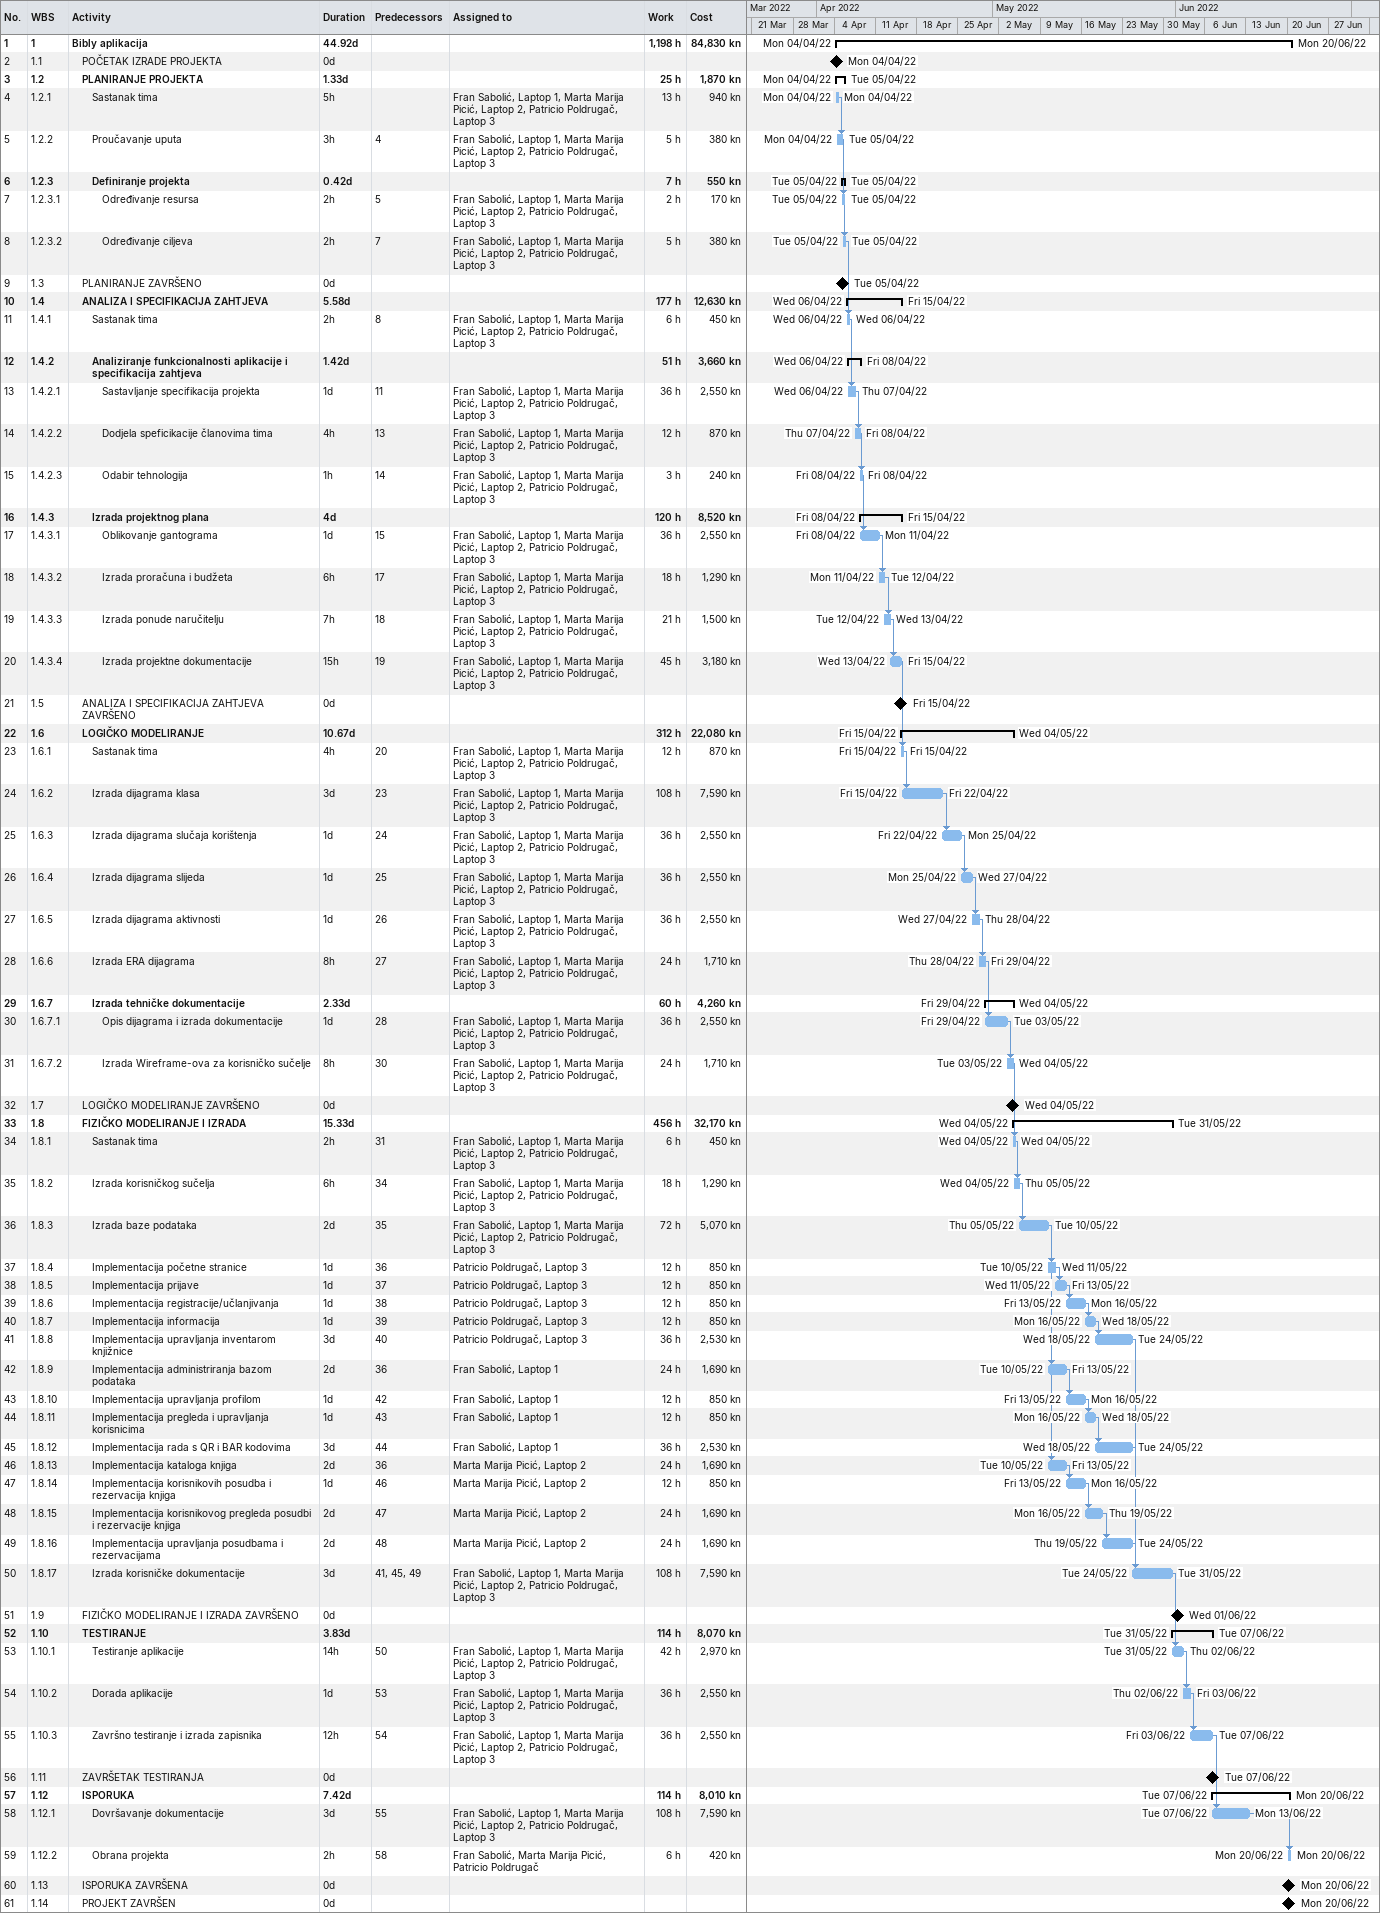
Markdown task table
| ID | WBS | Task | Duration | Start | Finish | Predecessors | Resources | Work (h) | Cost (kn) |
|---|---|---|---|---|---|---|---|---|---|
| 1 | 1 | **Bibly aplikacija** | 44.92d | 2022-04-04 | 2022-06-20 |  |  | 1198 | 84830 |
| 2 | 1.1 | POČETAK IZRADE PROJEKTA | 0d | 2022-04-04 | 2022-04-04 |  |  |  |  |
| 3 | 1.2 | **PLANIRANJE PROJEKTA** | 1.33d | 2022-04-04 | 2022-04-05 |  |  | 25 | 1870 |
| 4 | 1.2.1 | Sastanak tima | 5h | 2022-04-04 | 2022-04-04 |  | Fran Sabolić, Laptop 1, Marta Marija Picić, Laptop 2, Patricio Poldrugač, Laptop 3 | 13 | 940 |
| 5 | 1.2.2 | Proučavanje uputa | 3h | 2022-04-04 | 2022-04-05 | 4 | Fran Sabolić, Laptop 1, Marta Marija Picić, Laptop 2, Patricio Poldrugač, Laptop 3 | 5 | 380 |
| 6 | 1.2.3 | **Definiranje projekta** | 0.42d | 2022-04-05 | 2022-04-05 |  |  | 7 | 550 |
| 7 | 1.2.3.1 | Određivanje resursa | 2h | 2022-04-05 | 2022-04-05 | 5 | Fran Sabolić, Laptop 1, Marta Marija Picić, Laptop 2, Patricio Poldrugač, Laptop 3 | 2 | 170 |
| 8 | 1.2.3.2 | Određivanje ciljeva | 2h | 2022-04-05 | 2022-04-05 | 7 | Fran Sabolić, Laptop 1, Marta Marija Picić, Laptop 2, Patricio Poldrugač, Laptop 3 | 5 | 380 |
| 9 | 1.3 | PLANIRANJE ZAVRŠENO | 0d | 2022-04-05 | 2022-04-05 |  |  |  |  |
| 10 | 1.4 | **ANALIZA I SPECIFIKACIJA ZAHTJEVA** | 5.58d | 2022-04-06 | 2022-04-15 |  |  | 177 | 12630 |
| 11 | 1.4.1 | Sastanak tima | 2h | 2022-04-06 | 2022-04-06 | 8 | Fran Sabolić, Laptop 1, Marta Marija Picić, Laptop 2, Patricio Poldrugač, Laptop 3 | 6 | 450 |
| 12 | 1.4.2 | **Analiziranje funkcionalnosti aplikacije i specifikacija zahtjeva** | 1.42d | 2022-04-06 | 2022-04-08 |  |  | 51 | 3660 |
| 13 | 1.4.2.1 | Sastavljanje specifikacija projekta | 1d | 2022-04-06 | 2022-04-07 | 11 | Fran Sabolić, Laptop 1, Marta Marija Picić, Laptop 2, Patricio Poldrugač, Laptop 3 | 36 | 2550 |
| 14 | 1.4.2.2 | Dodjela speficikacije članovima tima | 4h | 2022-04-07 | 2022-04-08 | 13 | Fran Sabolić, Laptop 1, Marta Marija Picić, Laptop 2, Patricio Poldrugač, Laptop 3 | 12 | 870 |
| 15 | 1.4.2.3 | Odabir tehnologija | 1h | 2022-04-08 | 2022-04-08 | 14 | Fran Sabolić, Laptop 1, Marta Marija Picić, Laptop 2, Patricio Poldrugač, Laptop 3 | 3 | 240 |
| 16 | 1.4.3 | **Izrada projektnog plana** | 4d | 2022-04-08 | 2022-04-15 |  |  | 120 | 8520 |
| 17 | 1.4.3.1 | Oblikovanje gantograma | 1d | 2022-04-08 | 2022-04-11 | 15 | Fran Sabolić, Laptop 1, Marta Marija Picić, Laptop 2, Patricio Poldrugač, Laptop 3 | 36 | 2550 |
| 18 | 1.4.3.2 | Izrada proračuna i budžeta | 6h | 2022-04-11 | 2022-04-12 | 17 | Fran Sabolić, Laptop 1, Marta Marija Picić, Laptop 2, Patricio Poldrugač, Laptop 3 | 18 | 1290 |
| 19 | 1.4.3.3 | Izrada ponude naručitelju | 7h | 2022-04-12 | 2022-04-13 | 18 | Fran Sabolić, Laptop 1, Marta Marija Picić, Laptop 2, Patricio Poldrugač, Laptop 3 | 21 | 1500 |
| 20 | 1.4.3.4 | Izrada projektne dokumentacije | 15h | 2022-04-13 | 2022-04-15 | 19 | Fran Sabolić, Laptop 1, Marta Marija Picić, Laptop 2, Patricio Poldrugač, Laptop 3 | 45 | 3180 |
| 21 | 1.5 | ANALIZA I SPECIFIKACIJA ZAHTJEVA ZAVRŠENO | 0d | 2022-04-15 | 2022-04-15 |  |  |  |  |
| 22 | 1.6 | **LOGIČKO MODELIRANJE** | 10.67d | 2022-04-15 | 2022-05-04 |  |  | 312 | 22080 |
| 23 | 1.6.1 | Sastanak tima | 4h | 2022-04-15 | 2022-04-15 | 20 | Fran Sabolić, Laptop 1, Marta Marija Picić, Laptop 2, Patricio Poldrugač, Laptop 3 | 12 | 870 |
| 24 | 1.6.2 | Izrada dijagrama klasa | 3d | 2022-04-15 | 2022-04-22 | 23 | Fran Sabolić, Laptop 1, Marta Marija Picić, Laptop 2, Patricio Poldrugač, Laptop 3 | 108 | 7590 |
| 25 | 1.6.3 | Izrada dijagrama slučaja korištenja | 1d | 2022-04-22 | 2022-04-25 | 24 | Fran Sabolić, Laptop 1, Marta Marija Picić, Laptop 2, Patricio Poldrugač, Laptop 3 | 36 | 2550 |
| 26 | 1.6.4 | Izrada dijagrama slijeda | 1d | 2022-04-25 | 2022-04-27 | 25 | Fran Sabolić, Laptop 1, Marta Marija Picić, Laptop 2, Patricio Poldrugač, Laptop 3 | 36 | 2550 |
| 27 | 1.6.5 | Izrada dijagrama aktivnosti | 1d | 2022-04-27 | 2022-04-28 | 26 | Fran Sabolić, Laptop 1, Marta Marija Picić, Laptop 2, Patricio Poldrugač, Laptop 3 | 36 | 2550 |
| 28 | 1.6.6 | Izrada ERA dijagrama | 8h | 2022-04-28 | 2022-04-29 | 27 | Fran Sabolić, Laptop 1, Marta Marija Picić, Laptop 2, Patricio Poldrugač, Laptop 3 | 24 | 1710 |
| 29 | 1.6.7 | **Izrada tehničke dokumentacije** | 2.33d | 2022-04-29 | 2022-05-04 |  |  | 60 | 4260 |
| 30 | 1.6.7.1 | Opis dijagrama i izrada dokumentacije | 1d | 2022-04-29 | 2022-05-03 | 28 | Fran Sabolić, Laptop 1, Marta Marija Picić, Laptop 2, Patricio Poldrugač, Laptop 3 | 36 | 2550 |
| 31 | 1.6.7.2 | Izrada Wireframe-ova za korisničko sučelje | 8h | 2022-05-03 | 2022-05-04 | 30 | Fran Sabolić, Laptop 1, Marta Marija Picić, Laptop 2, Patricio Poldrugač, Laptop 3 | 24 | 1710 |
| 32 | 1.7 | LOGIČKO MODELIRANJE ZAVRŠENO | 0d | 2022-05-04 | 2022-05-04 |  |  |  |  |
| 33 | 1.8 | **FIZIČKO MODELIRANJE I IZRADA** | 15.33d | 2022-05-04 | 2022-05-31 |  |  | 456 | 32170 |
| 34 | 1.8.1 | Sastanak tima | 2h | 2022-05-04 | 2022-05-04 | 31 | Fran Sabolić, Laptop 1, Marta Marija Picić, Laptop 2, Patricio Poldrugač, Laptop 3 | 6 | 450 |
| 35 | 1.8.2 | Izrada korisničkog sučelja | 6h | 2022-05-04 | 2022-05-05 | 34 | Fran Sabolić, Laptop 1, Marta Marija Picić, Laptop 2, Patricio Poldrugač, Laptop 3 | 18 | 1290 |
| 36 | 1.8.3 | Izrada baze podataka | 2d | 2022-05-05 | 2022-05-10 | 35 | Fran Sabolić, Laptop 1, Marta Marija Picić, Laptop 2, Patricio Poldrugač, Laptop 3 | 72 | 5070 |
| 37 | 1.8.4 | Implementacija početne stranice | 1d | 2022-05-10 | 2022-05-11 | 36 | Patricio Poldrugač, Laptop 3 | 12 | 850 |
| 38 | 1.8.5 | Implementacija prijave | 1d | 2022-05-11 | 2022-05-13 | 37 | Patricio Poldrugač, Laptop 3 | 12 | 850 |
| 39 | 1.8.6 | Implementacija registracije/učlanjivanja | 1d | 2022-05-13 | 2022-05-16 | 38 | Patricio Poldrugač, Laptop 3 | 12 | 850 |
| 40 | 1.8.7 | Implementacija informacija | 1d | 2022-05-16 | 2022-05-18 | 39 | Patricio Poldrugač, Laptop 3 | 12 | 850 |
| 41 | 1.8.8 | Implementacija upravljanja inventarom knjižnice | 3d | 2022-05-18 | 2022-05-24 | 40 | Patricio Poldrugač, Laptop 3 | 36 | 2530 |
| 42 | 1.8.9 | Implementacija administriranja bazom podataka | 2d | 2022-05-10 | 2022-05-13 | 36 | Fran Sabolić, Laptop 1 | 24 | 1690 |
| 43 | 1.8.10 | Implementacija upravljanja profilom | 1d | 2022-05-13 | 2022-05-16 | 42 | Fran Sabolić, Laptop 1 | 12 | 850 |
| 44 | 1.8.11 | Implementacija pregleda i upravljanja korisnicima | 1d | 2022-05-16 | 2022-05-18 | 43 | Fran Sabolić, Laptop 1 | 12 | 850 |
| 45 | 1.8.12 | Implementacija rada s QR i BAR kodovima | 3d | 2022-05-18 | 2022-05-24 | 44 | Fran Sabolić, Laptop 1 | 36 | 2530 |
| 46 | 1.8.13 | Implementacija kataloga knjiga | 2d | 2022-05-10 | 2022-05-13 | 36 | Marta Marija Picić, Laptop 2 | 24 | 1690 |
| 47 | 1.8.14 | Implementacija korisnikovih posudba i rezervacija knjiga | 1d | 2022-05-13 | 2022-05-16 | 46 | Marta Marija Picić, Laptop 2 | 12 | 850 |
| 48 | 1.8.15 | Implementacija korisnikovog pregleda posudbi i rezervacije knjiga | 2d | 2022-05-16 | 2022-05-19 | 47 | Marta Marija Picić, Laptop 2 | 24 | 1690 |
| 49 | 1.8.16 | Implementacija upravljanja posudbama i rezervacijama | 2d | 2022-05-19 | 2022-05-24 | 48 | Marta Marija Picić, Laptop 2 | 24 | 1690 |
| 50 | 1.8.17 | Izrada korisničke dokumentacije | 3d | 2022-05-24 | 2022-05-31 | 41, 45, 49 | Fran Sabolić, Laptop 1, Marta Marija Picić, Laptop 2, Patricio Poldrugač, Laptop 3 | 108 | 7590 |
| 51 | 1.9 | FIZIČKO MODELIRANJE I IZRADA ZAVRŠENO | 0d | 2022-06-01 | 2022-06-01 |  |  |  |  |
| 52 | 1.10 | **TESTIRANJE** | 3.83d | 2022-05-31 | 2022-06-07 |  |  | 114 | 8070 |
| 53 | 1.10.1 | Testiranje aplikacije | 14h | 2022-05-31 | 2022-06-02 | 50 | Fran Sabolić, Laptop 1, Marta Marija Picić, Laptop 2, Patricio Poldrugač, Laptop 3 | 42 | 2970 |
| 54 | 1.10.2 | Dorada aplikacije | 1d | 2022-06-02 | 2022-06-03 | 53 | Fran Sabolić, Laptop 1, Marta Marija Picić, Laptop 2, Patricio Poldrugač, Laptop 3 | 36 | 2550 |
| 55 | 1.10.3 | Završno testiranje i izrada zapisnika | 12h | 2022-06-03 | 2022-06-07 | 54 | Fran Sabolić, Laptop 1, Marta Marija Picić, Laptop 2, Patricio Poldrugač, Laptop 3 | 36 | 2550 |
| 56 | 1.11 | ZAVRŠETAK TESTIRANJA | 0d | 2022-06-07 | 2022-06-07 |  |  |  |  |
| 57 | 1.12 | **ISPORUKA** | 7.42d | 2022-06-07 | 2022-06-20 |  |  | 114 | 8010 |
| 58 | 1.12.1 | Dovršavanje dokumentacije | 3d | 2022-06-07 | 2022-06-13 | 55 | Fran Sabolić, Laptop 1, Marta Marija Picić, Laptop 2, Patricio Poldrugač, Laptop 3 | 108 | 7590 |
| 59 | 1.12.2 | Obrana projekta | 2h | 2022-06-20 | 2022-06-20 | 58 | Fran Sabolić, Marta Marija Picić, Patricio Poldrugač | 6 | 420 |
| 60 | 1.13 | ISPORUKA ZAVRŠENA | 0d | 2022-06-20 | 2022-06-20 |  |  |  |  |
| 61 | 1.14 | PROJEKT ZAVRŠEN | 0d | 2022-06-20 | 2022-06-20 |  |  |  |  |
